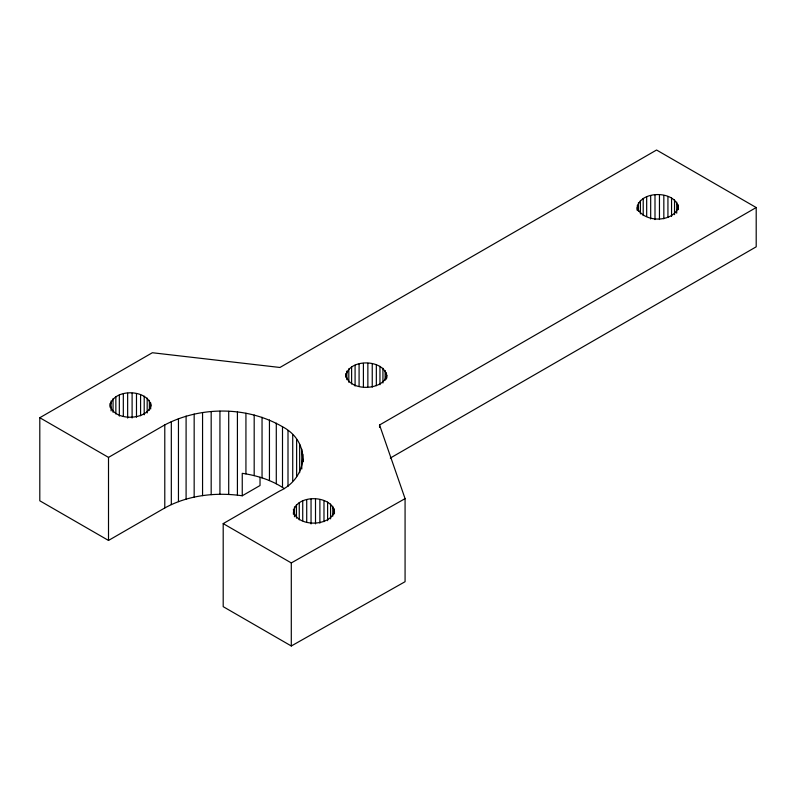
<?xml version="1.0" encoding="UTF-8"?>
<svg xmlns="http://www.w3.org/2000/svg" width="796" height="796" viewBox="0 0 796 796"><rect width="100%" height="100%" fill="white"/><g stroke="black" fill="none" stroke-linecap="round" stroke-linejoin="round"><path stroke-width="1.19" d="M109.997 403.463C110.962 421.442 146.762 421.502 151.041 405.393C147.131 388.12 110.942 388.508 109.997 407.174M293.406 509.34C294.361 527.33 330.161 527.39 334.439 511.271C330.489 493.61 292.6 494.455 293.406 514.306M345.762 373.583C346.718 391.562 382.518 391.632 386.806 375.513C382.886 358.26 346.757 358.628 345.762 377.264M637.238 210.253C636.273 189.567 678.341 189.299 678.401 209.617M260.023 477.242L260.023 485.52L242.253 495.779C216.084 492.037 188.184 495.072 164.782 507.957L108.505 540.444L39.8 500.784L39.8 417.721L108.505 457.392L164.782 424.905C200.791 406.04 247.218 406.229 282.5 426.746C311.306 441.929 308.132 477.928 279.476 491.122L223.198 523.609L223.198 606.661L291.296 645.984L405.074 581.697L405.074 498.644L379.553 424.994L756.2 207.537L756.2 246.82L390.319 458.058M678.401 207.159C673.008 222.92 643.506 222.92 637.238 207.806M39.8 417.721L152.354 352.737L279.933 367.473L656.571 150.016L756.2 207.537M223.198 523.609L291.296 562.931L405.074 498.644M284.331 488.664C271.904 480.097 257.088 475.51 242.253 473.331L242.253 495.779M678.033 204.592L678.033 209.507M676.729 202.134L676.729 213.179M674.53 199.895L674.53 214.621M671.555 197.975L671.555 216.393M667.934 196.473L667.934 217.348M663.834 195.458L663.834 218.781M659.456 194.97L659.456 219.527M654.999 195.04L654.999 219.596M650.68 195.667L650.68 218.99M646.68 196.811L646.68 216.452M643.208 198.423L643.208 215.607M640.412 200.423L640.412 213.925M638.432 202.731L638.432 211.328M637.357 205.229L637.357 210.144M386.806 375.513L386.806 377.961M386.438 372.946L386.438 379.085M385.135 370.488L385.135 380.309M382.936 368.24L382.936 382.975M379.961 366.329L379.961 384.737M379.553 424.994L379.553 427.442M376.339 364.827L376.339 385.692M372.239 363.812L372.239 387.135M367.861 363.324L367.861 386.647M363.404 363.394L363.404 386.717M359.086 364.011L359.086 386.11M355.086 365.155L355.086 386.03M351.613 366.767L351.613 383.961M348.817 368.777L348.817 382.279M346.837 371.085L346.837 379.672M334.439 511.271L334.439 513.758M334.081 508.714L334.081 513.669M332.778 506.246L332.778 516.166M330.579 504.007L330.579 518.883M327.604 502.087L327.604 520.683M323.982 500.594L323.982 521.659M319.883 499.57L319.883 523.121M315.505 499.092L315.505 523.877M311.047 499.162L311.047 523.947M306.719 499.779L306.719 522.086M303.206 459.282L303.206 461.76M302.968 454.208L302.968 461.65M302.729 500.923L302.729 520.753M301.784 449.183L301.784 469.023M299.664 444.267L299.664 472.715M299.256 502.535L299.256 519.888M296.629 439.511L296.629 476.615M296.46 504.545L296.46 518.176M294.48 506.843L294.48 516.763M292.729 434.964L292.729 480.734M291.296 562.931L291.296 645.984M288.003 430.696L288.003 486.356M282.5 426.746L282.5 487.351M276.292 423.154L276.292 483.759M269.446 419.98L269.446 480.585M262.043 417.253L262.043 477.859M254.183 414.995L254.183 475.6M245.934 413.253L245.934 473.859M237.417 412.03L237.417 495.082M228.711 411.343L228.711 494.396M219.935 411.204L219.935 494.256M211.179 411.612L211.179 494.664M202.562 412.567L202.562 495.629M194.164 414.059L194.164 497.112M186.095 416.059L186.095 499.112M178.453 418.557L178.453 501.609M171.319 421.512L171.319 504.565M164.782 424.905L164.782 507.957M150.683 402.826L150.683 409.025M149.369 400.358L149.369 410.278M147.18 398.119L147.18 412.995M144.205 396.209L144.205 414.796M140.584 394.707L140.584 415.781M136.484 393.692L136.484 417.243M132.106 393.204L132.106 417.99M127.649 393.274L127.649 418.059M123.32 393.891L123.32 416.209M119.33 395.035L119.33 416.109M115.848 396.647L115.848 414M113.062 398.657L113.062 412.288M111.082 400.965L111.082 410.875M108.505 457.392L108.505 540.444"/></g></svg>
